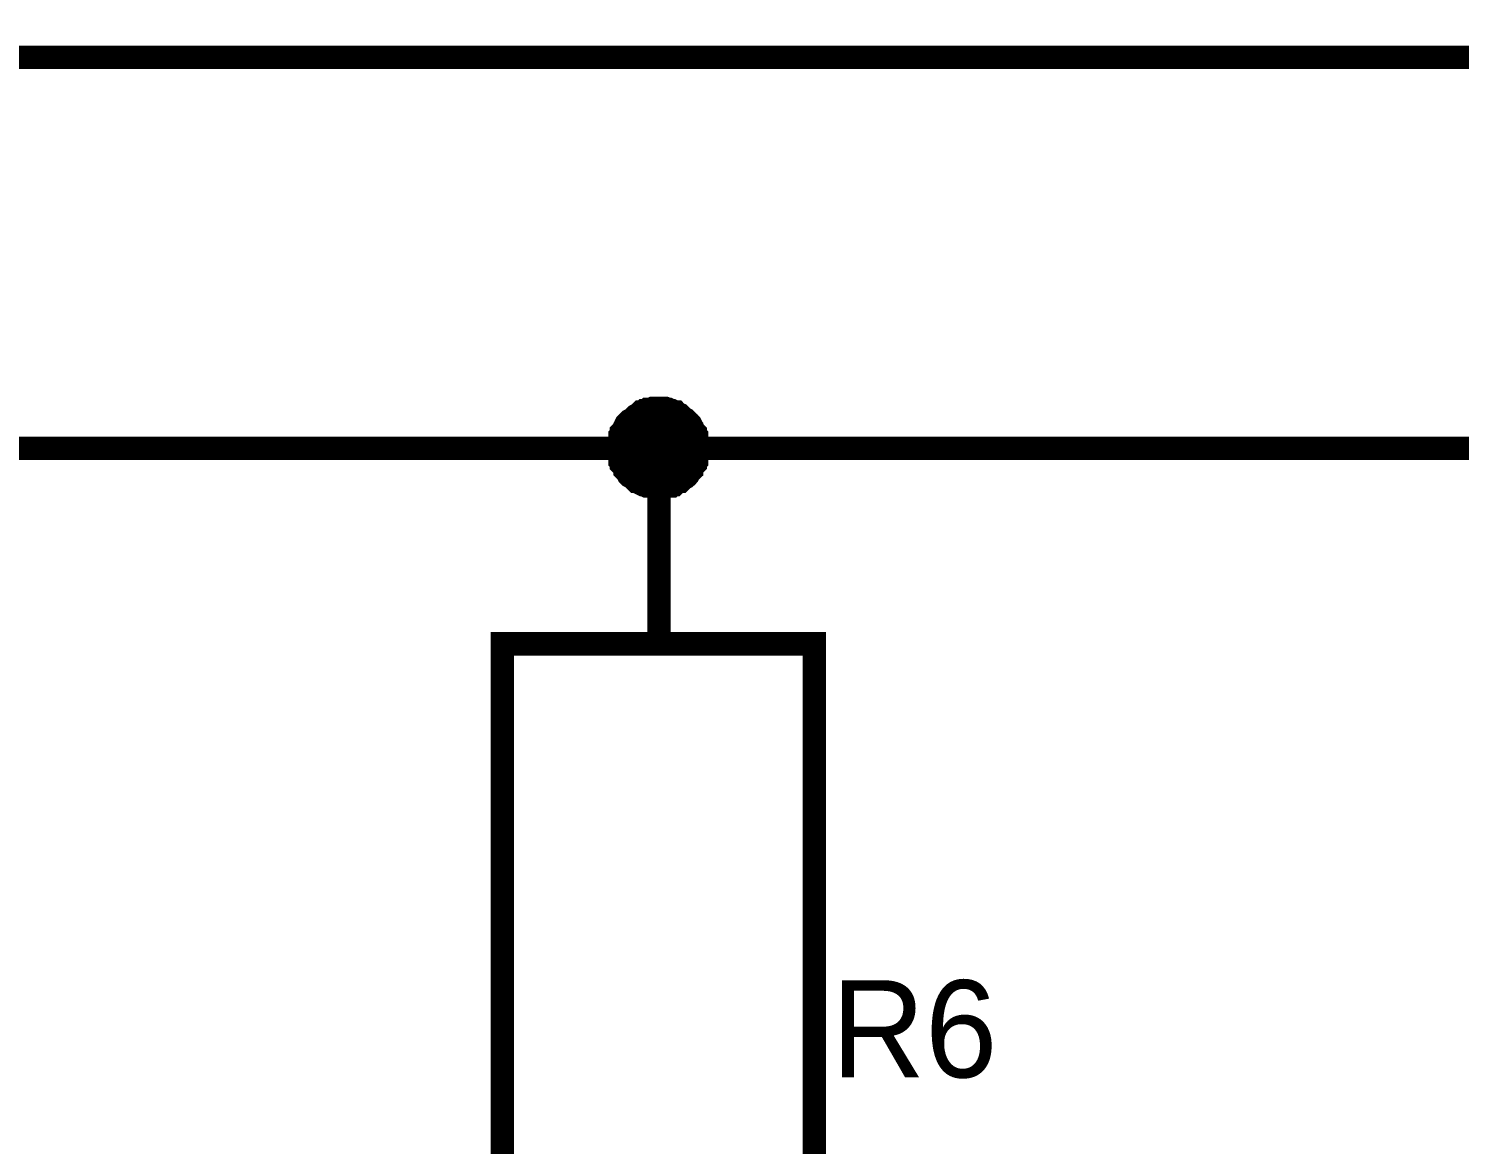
# Model space of a CAD drawing. Header units: millimetres. Extents: x 0 to 841, y 0 to 594.
# Drawn here: x 182.03 to 200.34, y 306.08 to 320.36 of the extents above; entities that cross this region are included whole.
import ezdxf

# ---------------------------------------------------------------- set-up
doc = ezdxf.new("R2010")
doc.units = ezdxf.units.MM
doc.layers.add('Sheet', color=255, linetype='Continuous')

msp = doc.modelspace()

# ---------------------------------------------------------------- linework, layer by layer
at = {"layer": 'Sheet', "const_width": 0.3}
for points in [[(215.079, 379.995), (215.079, 372.493), (215.079, 359.988), (215.079, 350), (215.079, 339.997), (215.079, 329.993), (215.079, 314.988), (202.579, 314.988), (190.095, 314.988), (177.594, 314.988)], [(137.61, 309.986), (170.094, 309.986), (170.094, 319.99), (247.564, 319.99), (247.564, 314.988), (242.564, 314.988)], [(189.582, 314.988), (189.582, 315.019), (189.582, 315.034), (189.582, 315.065), (189.598, 315.096), (189.598, 315.112), (189.598, 315.143), (189.613, 315.159), (189.613, 315.19), (189.629, 315.205), (189.644, 315.236), (189.66, 315.252), (189.66, 315.267), (189.675, 315.298), (189.691, 315.314), (189.706, 315.329), (189.722, 315.345), (189.753, 315.361), (189.768, 315.376), (189.784, 315.392), (189.8, 315.407), (189.831, 315.423), (189.846, 315.438), (189.862, 315.454), (189.893, 315.454), (189.908, 315.469), (189.939, 315.469), (189.955, 315.485), (189.986, 315.485), (190.017, 315.5), (190.032, 315.5), (190.064, 315.5), (190.095, 315.5)], [(189.582, 314.988), (189.582, 315.019), (189.582, 315.034), (189.582, 315.065), (189.598, 315.096), (189.598, 315.112), (189.598, 315.143), (189.613, 315.159), (189.613, 315.19), (189.629, 315.205), (189.644, 315.236), (189.66, 315.252), (189.66, 315.267), (189.675, 315.298), (189.691, 315.314), (189.706, 315.329), (189.722, 315.345), (189.753, 315.361), (189.768, 315.376), (189.784, 315.392), (189.8, 315.407), (189.831, 315.423), (189.846, 315.438), (189.862, 315.454), (189.893, 315.454), (189.908, 315.469), (189.939, 315.469), (189.955, 315.485), (189.986, 315.485), (190.017, 315.5), (190.032, 315.5), (190.064, 315.5), (190.095, 315.5)], [(189.582, 314.988), (189.582, 315.019), (189.582, 315.034), (189.582, 315.065), (189.598, 315.096), (189.598, 315.112), (189.598, 315.143), (189.613, 315.159), (189.613, 315.19), (189.629, 315.205), (189.644, 315.236), (189.66, 315.252), (189.66, 315.267), (189.675, 315.298), (189.691, 315.314), (189.706, 315.329), (189.722, 315.345), (189.753, 315.361), (189.768, 315.376), (189.784, 315.392), (189.8, 315.407), (189.831, 315.423), (189.846, 315.438), (189.862, 315.454), (189.893, 315.454), (189.908, 315.469), (189.939, 315.469), (189.955, 315.485), (189.986, 315.485), (190.017, 315.5), (190.032, 315.5), (190.064, 315.5), (190.095, 315.5)], [(189.582, 314.988), (189.582, 315.019), (189.582, 315.034), (189.582, 315.065), (189.598, 315.096), (189.598, 315.112), (189.598, 315.143), (189.613, 315.159), (189.613, 315.19), (189.629, 315.205), (189.644, 315.236), (189.66, 315.252), (189.66, 315.267), (189.675, 315.298), (189.691, 315.314), (189.706, 315.329), (189.722, 315.345), (189.753, 315.361), (189.768, 315.376), (189.784, 315.392), (189.8, 315.407), (189.831, 315.423), (189.846, 315.438), (189.862, 315.454), (189.893, 315.454), (189.908, 315.469), (189.939, 315.469), (189.955, 315.485), (189.986, 315.485), (190.017, 315.5), (190.032, 315.5), (190.064, 315.5), (190.095, 315.5)], [(189.582, 314.988), (189.582, 315.019), (189.582, 315.034), (189.582, 315.065), (189.598, 315.096), (189.598, 315.112), (189.598, 315.143), (189.613, 315.159), (189.613, 315.19), (189.629, 315.205), (189.644, 315.236), (189.66, 315.252), (189.66, 315.267), (189.675, 315.298), (189.691, 315.314), (189.706, 315.329), (189.722, 315.345), (189.753, 315.361), (189.768, 315.376), (189.784, 315.392), (189.8, 315.407), (189.831, 315.423), (189.846, 315.438), (189.862, 315.454), (189.893, 315.454), (189.908, 315.469), (189.939, 315.469), (189.955, 315.485), (189.986, 315.485), (190.017, 315.5), (190.032, 315.5), (190.064, 315.5), (190.095, 315.5)], [(189.582, 314.988), (189.582, 315.019), (189.582, 315.034), (189.582, 315.065), (189.598, 315.096), (189.598, 315.112), (189.598, 315.143), (189.613, 315.159), (189.613, 315.19), (189.629, 315.205), (189.644, 315.236), (189.66, 315.252), (189.66, 315.267), (189.675, 315.298), (189.691, 315.314), (189.706, 315.329), (189.722, 315.345), (189.753, 315.361), (189.768, 315.376), (189.784, 315.392), (189.8, 315.407), (189.831, 315.423), (189.846, 315.438), (189.862, 315.454), (189.893, 315.454), (189.908, 315.469), (189.939, 315.469), (189.955, 315.485), (189.986, 315.485), (190.017, 315.5), (190.032, 315.5), (190.064, 315.5), (190.095, 315.5)], [(189.582, 314.988), (189.582, 315.019), (189.582, 315.034), (189.582, 315.065), (189.598, 315.096), (189.598, 315.112), (189.598, 315.143), (189.613, 315.159), (189.613, 315.19), (189.629, 315.205), (189.644, 315.236), (189.66, 315.252), (189.66, 315.267), (189.675, 315.298), (189.691, 315.314), (189.706, 315.329), (189.722, 315.345), (189.753, 315.361), (189.768, 315.376), (189.784, 315.392), (189.8, 315.407), (189.831, 315.423), (189.846, 315.438), (189.862, 315.454), (189.893, 315.454), (189.908, 315.469), (189.939, 315.469), (189.955, 315.485), (189.986, 315.485), (190.017, 315.5), (190.032, 315.5), (190.064, 315.5), (190.095, 315.5)], [(189.582, 314.988), (189.582, 315.019), (189.582, 315.034), (189.582, 315.065), (189.598, 315.096), (189.598, 315.112), (189.598, 315.143), (189.613, 315.159), (189.613, 315.19), (189.629, 315.205), (189.644, 315.236), (189.66, 315.252), (189.66, 315.267), (189.675, 315.298), (189.691, 315.314), (189.706, 315.329), (189.722, 315.345), (189.753, 315.361), (189.768, 315.376), (189.784, 315.392), (189.8, 315.407), (189.831, 315.423), (189.846, 315.438), (189.862, 315.454), (189.893, 315.454), (189.908, 315.469), (189.939, 315.469), (189.955, 315.485), (189.986, 315.485), (190.017, 315.5), (190.032, 315.5), (190.064, 315.5), (190.095, 315.5)], [(189.582, 314.988), (189.582, 315.019), (189.582, 315.034), (189.582, 315.065), (189.598, 315.096), (189.598, 315.112), (189.598, 315.143), (189.613, 315.159), (189.613, 315.19), (189.629, 315.205), (189.644, 315.236), (189.66, 315.252), (189.66, 315.267), (189.675, 315.298), (189.691, 315.314), (189.706, 315.329), (189.722, 315.345), (189.753, 315.361), (189.768, 315.376), (189.784, 315.392), (189.8, 315.407), (189.831, 315.423), (189.846, 315.438), (189.862, 315.454), (189.893, 315.454), (189.908, 315.469), (189.939, 315.469), (189.955, 315.485), (189.986, 315.485), (190.017, 315.5), (190.032, 315.5), (190.064, 315.5), (190.095, 315.5)], [(189.582, 314.988), (189.582, 315.019), (189.582, 315.034), (189.582, 315.065), (189.598, 315.096), (189.598, 315.112), (189.598, 315.143), (189.613, 315.159), (189.613, 315.19), (189.629, 315.205), (189.644, 315.236), (189.66, 315.252), (189.66, 315.267), (189.675, 315.298), (189.691, 315.314), (189.706, 315.329), (189.722, 315.345), (189.753, 315.361), (189.768, 315.376), (189.784, 315.392), (189.8, 315.407), (189.831, 315.423), (189.846, 315.438), (189.862, 315.454), (189.893, 315.454), (189.908, 315.469), (189.939, 315.469), (189.955, 315.485), (189.986, 315.485), (190.017, 315.5), (190.032, 315.5), (190.064, 315.5), (190.095, 315.5)], [(190.095, 315.5), (190.095, 315.5)], [(190.095, 315.5), (190.126, 315.5), (190.141, 315.5), (190.172, 315.5), (190.203, 315.485), (190.219, 315.485), (190.25, 315.469), (190.265, 315.469), (190.296, 315.454), (190.312, 315.454), (190.327, 315.438), (190.359, 315.423), (190.374, 315.407), (190.39, 315.392), (190.405, 315.376), (190.436, 315.361), (190.452, 315.345), (190.467, 315.329), (190.483, 315.314), (190.498, 315.298), (190.514, 315.267), (190.514, 315.252), (190.529, 315.236), (190.545, 315.205), (190.56, 315.19), (190.56, 315.159), (190.576, 315.143), (190.576, 315.112), (190.576, 315.096), (190.591, 315.065), (190.591, 315.034), (190.591, 315.019), (190.591, 314.988)], [(190.095, 315.5), (190.095, 315.5)], [(190.095, 315.5), (190.126, 315.5), (190.141, 315.5), (190.172, 315.5), (190.203, 315.485), (190.219, 315.485), (190.25, 315.469), (190.265, 315.469), (190.296, 315.454), (190.312, 315.454), (190.327, 315.438), (190.359, 315.423), (190.374, 315.407), (190.39, 315.392), (190.405, 315.376), (190.436, 315.361), (190.452, 315.345), (190.467, 315.329), (190.483, 315.314), (190.498, 315.298), (190.514, 315.267), (190.514, 315.252), (190.529, 315.236), (190.545, 315.205), (190.56, 315.19), (190.56, 315.159), (190.576, 315.143), (190.576, 315.112), (190.576, 315.096), (190.591, 315.065), (190.591, 315.034), (190.591, 315.019), (190.591, 314.988)], [(190.095, 315.5), (190.095, 315.5)], [(190.095, 315.5), (190.126, 315.5), (190.141, 315.5), (190.172, 315.5), (190.203, 315.485), (190.219, 315.485), (190.25, 315.469), (190.265, 315.469), (190.296, 315.454), (190.312, 315.454), (190.327, 315.438), (190.359, 315.423), (190.374, 315.407), (190.39, 315.392), (190.405, 315.376), (190.436, 315.361), (190.452, 315.345), (190.467, 315.329), (190.483, 315.314), (190.498, 315.298), (190.514, 315.267), (190.514, 315.252), (190.529, 315.236), (190.545, 315.205), (190.56, 315.19), (190.56, 315.159), (190.576, 315.143), (190.576, 315.112), (190.576, 315.096), (190.591, 315.065), (190.591, 315.034), (190.591, 315.019), (190.591, 314.988)], [(190.095, 315.5), (190.095, 315.5)], [(190.095, 315.5), (190.126, 315.5), (190.141, 315.5), (190.172, 315.5), (190.203, 315.485), (190.219, 315.485), (190.25, 315.469), (190.265, 315.469), (190.296, 315.454), (190.312, 315.454), (190.327, 315.438), (190.359, 315.423), (190.374, 315.407), (190.39, 315.392), (190.405, 315.376), (190.436, 315.361), (190.452, 315.345), (190.467, 315.329), (190.483, 315.314), (190.498, 315.298), (190.514, 315.267), (190.514, 315.252), (190.529, 315.236), (190.545, 315.205), (190.56, 315.19), (190.56, 315.159), (190.576, 315.143), (190.576, 315.112), (190.576, 315.096), (190.591, 315.065), (190.591, 315.034), (190.591, 315.019), (190.591, 314.988)], [(190.095, 315.5), (190.095, 315.5)], [(190.095, 315.5), (190.126, 315.5), (190.141, 315.5), (190.172, 315.5), (190.203, 315.485), (190.219, 315.485), (190.25, 315.469), (190.265, 315.469), (190.296, 315.454), (190.312, 315.454), (190.327, 315.438), (190.359, 315.423), (190.374, 315.407), (190.39, 315.392), (190.405, 315.376), (190.436, 315.361), (190.452, 315.345), (190.467, 315.329), (190.483, 315.314), (190.498, 315.298), (190.514, 315.267), (190.514, 315.252), (190.529, 315.236), (190.545, 315.205), (190.56, 315.19), (190.56, 315.159), (190.576, 315.143), (190.576, 315.112), (190.576, 315.096), (190.591, 315.065), (190.591, 315.034), (190.591, 315.019), (190.591, 314.988)], [(190.095, 315.5), (190.095, 315.5)], [(190.095, 315.5), (190.126, 315.5), (190.141, 315.5), (190.172, 315.5), (190.203, 315.485), (190.219, 315.485), (190.25, 315.469), (190.265, 315.469), (190.296, 315.454), (190.312, 315.454), (190.327, 315.438), (190.359, 315.423), (190.374, 315.407), (190.39, 315.392), (190.405, 315.376), (190.436, 315.361), (190.452, 315.345), (190.467, 315.329), (190.483, 315.314), (190.498, 315.298), (190.514, 315.267), (190.514, 315.252), (190.529, 315.236), (190.545, 315.205), (190.56, 315.19), (190.56, 315.159), (190.576, 315.143), (190.576, 315.112), (190.576, 315.096), (190.591, 315.065), (190.591, 315.034), (190.591, 315.019), (190.591, 314.988)], [(190.095, 315.5), (190.095, 315.5)], [(190.095, 315.5), (190.126, 315.5), (190.141, 315.5), (190.172, 315.5), (190.203, 315.485), (190.219, 315.485), (190.25, 315.469), (190.265, 315.469), (190.296, 315.454), (190.312, 315.454), (190.327, 315.438), (190.359, 315.423), (190.374, 315.407), (190.39, 315.392), (190.405, 315.376), (190.436, 315.361), (190.452, 315.345), (190.467, 315.329), (190.483, 315.314), (190.498, 315.298), (190.514, 315.267), (190.514, 315.252), (190.529, 315.236), (190.545, 315.205), (190.56, 315.19), (190.56, 315.159), (190.576, 315.143), (190.576, 315.112), (190.576, 315.096), (190.591, 315.065), (190.591, 315.034), (190.591, 315.019), (190.591, 314.988)], [(190.095, 315.5), (190.095, 315.5)], [(190.095, 315.5), (190.126, 315.5), (190.141, 315.5), (190.172, 315.5), (190.203, 315.485), (190.219, 315.485), (190.25, 315.469), (190.265, 315.469), (190.296, 315.454), (190.312, 315.454), (190.327, 315.438), (190.359, 315.423), (190.374, 315.407), (190.39, 315.392), (190.405, 315.376), (190.436, 315.361), (190.452, 315.345), (190.467, 315.329), (190.483, 315.314), (190.498, 315.298), (190.514, 315.267), (190.514, 315.252), (190.529, 315.236), (190.545, 315.205), (190.56, 315.19), (190.56, 315.159), (190.576, 315.143), (190.576, 315.112), (190.576, 315.096), (190.591, 315.065), (190.591, 315.034), (190.591, 315.019), (190.591, 314.988)], [(190.095, 315.5), (190.095, 315.5)], [(190.095, 315.5), (190.126, 315.5), (190.141, 315.5), (190.172, 315.5), (190.203, 315.485), (190.219, 315.485), (190.25, 315.469), (190.265, 315.469), (190.296, 315.454), (190.312, 315.454), (190.327, 315.438), (190.359, 315.423), (190.374, 315.407), (190.39, 315.392), (190.405, 315.376), (190.436, 315.361), (190.452, 315.345), (190.467, 315.329), (190.483, 315.314), (190.498, 315.298), (190.514, 315.267), (190.514, 315.252), (190.529, 315.236), (190.545, 315.205), (190.56, 315.19), (190.56, 315.159), (190.576, 315.143), (190.576, 315.112), (190.576, 315.096), (190.591, 315.065), (190.591, 315.034), (190.591, 315.019), (190.591, 314.988)], [(190.095, 315.5), (190.095, 315.5)], [(190.095, 315.5), (190.126, 315.5), (190.141, 315.5), (190.172, 315.5), (190.203, 315.485), (190.219, 315.485), (190.25, 315.469), (190.265, 315.469), (190.296, 315.454), (190.312, 315.454), (190.327, 315.438), (190.359, 315.423), (190.374, 315.407), (190.39, 315.392), (190.405, 315.376), (190.436, 315.361), (190.452, 315.345), (190.467, 315.329), (190.483, 315.314), (190.498, 315.298), (190.514, 315.267), (190.514, 315.252), (190.529, 315.236), (190.545, 315.205), (190.56, 315.19), (190.56, 315.159), (190.576, 315.143), (190.576, 315.112), (190.576, 315.096), (190.591, 315.065), (190.591, 315.034), (190.591, 315.019), (190.591, 314.988)], [(190.095, 314.491), (190.064, 314.491), (190.032, 314.491), (190.017, 314.491), (189.986, 314.506), (189.955, 314.506), (189.939, 314.506), (189.908, 314.522), (189.893, 314.522), (189.862, 314.537), (189.846, 314.553), (189.831, 314.568), (189.8, 314.568), (189.784, 314.584), (189.768, 314.599), (189.753, 314.615), (189.722, 314.63), (189.706, 314.646), (189.691, 314.677), (189.675, 314.693), (189.66, 314.708), (189.66, 314.724), (189.644, 314.755), (189.629, 314.77), (189.613, 314.786), (189.613, 314.817), (189.598, 314.832), (189.598, 314.863), (189.598, 314.879), (189.582, 314.91), (189.582, 314.941), (189.582, 314.957), (189.582, 314.988)], [(189.582, 314.988), (189.582, 314.988)], [(190.095, 314.491), (190.064, 314.491), (190.032, 314.491), (190.017, 314.491), (189.986, 314.506), (189.955, 314.506), (189.939, 314.506), (189.908, 314.522), (189.893, 314.522), (189.862, 314.537), (189.846, 314.553), (189.831, 314.568), (189.8, 314.568), (189.784, 314.584), (189.768, 314.599), (189.753, 314.615), (189.722, 314.63), (189.706, 314.646), (189.691, 314.677), (189.675, 314.693), (189.66, 314.708), (189.66, 314.724), (189.644, 314.755), (189.629, 314.77), (189.613, 314.786), (189.613, 314.817), (189.598, 314.832), (189.598, 314.863), (189.598, 314.879), (189.582, 314.91), (189.582, 314.941), (189.582, 314.957), (189.582, 314.988)], [(189.582, 314.988), (189.582, 314.988)], [(190.095, 314.491), (190.064, 314.491), (190.032, 314.491), (190.017, 314.491), (189.986, 314.506), (189.955, 314.506), (189.939, 314.506), (189.908, 314.522), (189.893, 314.522), (189.862, 314.537), (189.846, 314.553), (189.831, 314.568), (189.8, 314.568), (189.784, 314.584), (189.768, 314.599), (189.753, 314.615), (189.722, 314.63), (189.706, 314.646), (189.691, 314.677), (189.675, 314.693), (189.66, 314.708), (189.66, 314.724), (189.644, 314.755), (189.629, 314.77), (189.613, 314.786), (189.613, 314.817), (189.598, 314.832), (189.598, 314.863), (189.598, 314.879), (189.582, 314.91), (189.582, 314.941), (189.582, 314.957), (189.582, 314.988)], [(189.582, 314.988), (189.582, 314.988)], [(190.095, 314.491), (190.064, 314.491), (190.032, 314.491), (190.017, 314.491), (189.986, 314.506), (189.955, 314.506), (189.939, 314.506), (189.908, 314.522), (189.893, 314.522), (189.862, 314.537), (189.846, 314.553), (189.831, 314.568), (189.8, 314.568), (189.784, 314.584), (189.768, 314.599), (189.753, 314.615), (189.722, 314.63), (189.706, 314.646), (189.691, 314.677), (189.675, 314.693), (189.66, 314.708), (189.66, 314.724), (189.644, 314.755), (189.629, 314.77), (189.613, 314.786), (189.613, 314.817), (189.598, 314.832), (189.598, 314.863), (189.598, 314.879), (189.582, 314.91), (189.582, 314.941), (189.582, 314.957), (189.582, 314.988)], [(189.582, 314.988), (189.582, 314.988)], [(190.095, 314.491), (190.064, 314.491), (190.032, 314.491), (190.017, 314.491), (189.986, 314.506), (189.955, 314.506), (189.939, 314.506), (189.908, 314.522), (189.893, 314.522), (189.862, 314.537), (189.846, 314.553), (189.831, 314.568), (189.8, 314.568), (189.784, 314.584), (189.768, 314.599), (189.753, 314.615), (189.722, 314.63), (189.706, 314.646), (189.691, 314.677), (189.675, 314.693), (189.66, 314.708), (189.66, 314.724), (189.644, 314.755), (189.629, 314.77), (189.613, 314.786), (189.613, 314.817), (189.598, 314.832), (189.598, 314.863), (189.598, 314.879), (189.582, 314.91), (189.582, 314.941), (189.582, 314.957), (189.582, 314.988)], [(189.582, 314.988), (189.582, 314.988)], [(190.095, 314.491), (190.064, 314.491), (190.032, 314.491), (190.017, 314.491), (189.986, 314.506), (189.955, 314.506), (189.939, 314.506), (189.908, 314.522), (189.893, 314.522), (189.862, 314.537), (189.846, 314.553), (189.831, 314.568), (189.8, 314.568), (189.784, 314.584), (189.768, 314.599), (189.753, 314.615), (189.722, 314.63), (189.706, 314.646), (189.691, 314.677), (189.675, 314.693), (189.66, 314.708), (189.66, 314.724), (189.644, 314.755), (189.629, 314.77), (189.613, 314.786), (189.613, 314.817), (189.598, 314.832), (189.598, 314.863), (189.598, 314.879), (189.582, 314.91), (189.582, 314.941), (189.582, 314.957), (189.582, 314.988)], [(189.582, 314.988), (189.582, 314.988)], [(190.095, 314.491), (190.064, 314.491), (190.032, 314.491), (190.017, 314.491), (189.986, 314.506), (189.955, 314.506), (189.939, 314.506), (189.908, 314.522), (189.893, 314.522), (189.862, 314.537), (189.846, 314.553), (189.831, 314.568), (189.8, 314.568), (189.784, 314.584), (189.768, 314.599), (189.753, 314.615), (189.722, 314.63), (189.706, 314.646), (189.691, 314.677), (189.675, 314.693), (189.66, 314.708), (189.66, 314.724), (189.644, 314.755), (189.629, 314.77), (189.613, 314.786), (189.613, 314.817), (189.598, 314.832), (189.598, 314.863), (189.598, 314.879), (189.582, 314.91), (189.582, 314.941), (189.582, 314.957), (189.582, 314.988)], [(189.582, 314.988), (189.582, 314.988)], [(190.095, 314.491), (190.064, 314.491), (190.032, 314.491), (190.017, 314.491), (189.986, 314.506), (189.955, 314.506), (189.939, 314.506), (189.908, 314.522), (189.893, 314.522), (189.862, 314.537), (189.846, 314.553), (189.831, 314.568), (189.8, 314.568), (189.784, 314.584), (189.768, 314.599), (189.753, 314.615), (189.722, 314.63), (189.706, 314.646), (189.691, 314.677), (189.675, 314.693), (189.66, 314.708), (189.66, 314.724), (189.644, 314.755), (189.629, 314.77), (189.613, 314.786), (189.613, 314.817), (189.598, 314.832), (189.598, 314.863), (189.598, 314.879), (189.582, 314.91), (189.582, 314.941), (189.582, 314.957), (189.582, 314.988)], [(189.582, 314.988), (189.582, 314.988)], [(190.095, 314.491), (190.064, 314.491), (190.032, 314.491), (190.017, 314.491), (189.986, 314.506), (189.955, 314.506), (189.939, 314.506), (189.908, 314.522), (189.893, 314.522), (189.862, 314.537), (189.846, 314.553), (189.831, 314.568), (189.8, 314.568), (189.784, 314.584), (189.768, 314.599), (189.753, 314.615), (189.722, 314.63), (189.706, 314.646), (189.691, 314.677), (189.675, 314.693), (189.66, 314.708), (189.66, 314.724), (189.644, 314.755), (189.629, 314.77), (189.613, 314.786), (189.613, 314.817), (189.598, 314.832), (189.598, 314.863), (189.598, 314.879), (189.582, 314.91), (189.582, 314.941), (189.582, 314.957), (189.582, 314.988)], [(189.582, 314.988), (189.582, 314.988)], [(190.095, 314.491), (190.064, 314.491), (190.032, 314.491), (190.017, 314.491), (189.986, 314.506), (189.955, 314.506), (189.939, 314.506), (189.908, 314.522), (189.893, 314.522), (189.862, 314.537), (189.846, 314.553), (189.831, 314.568), (189.8, 314.568), (189.784, 314.584), (189.768, 314.599), (189.753, 314.615), (189.722, 314.63), (189.706, 314.646), (189.691, 314.677), (189.675, 314.693), (189.66, 314.708), (189.66, 314.724), (189.644, 314.755), (189.629, 314.77), (189.613, 314.786), (189.613, 314.817), (189.598, 314.832), (189.598, 314.863), (189.598, 314.879), (189.582, 314.91), (189.582, 314.941), (189.582, 314.957), (189.582, 314.988)], [(189.582, 314.988), (189.582, 314.988)], [(190.591, 314.988), (190.591, 314.957), (190.591, 314.941), (190.591, 314.91), (190.576, 314.879), (190.576, 314.863), (190.576, 314.832), (190.56, 314.817), (190.56, 314.786), (190.545, 314.77), (190.529, 314.755), (190.514, 314.724), (190.514, 314.708), (190.498, 314.693), (190.483, 314.677), (190.467, 314.646), (190.452, 314.63), (190.436, 314.615), (190.405, 314.599), (190.39, 314.584), (190.374, 314.568), (190.359, 314.568), (190.327, 314.553), (190.312, 314.537), (190.296, 314.522), (190.265, 314.522), (190.25, 314.506), (190.219, 314.506), (190.203, 314.506), (190.172, 314.491), (190.141, 314.491), (190.126, 314.491), (190.095, 314.491)], [(190.591, 314.988), (190.591, 314.957), (190.591, 314.941), (190.591, 314.91), (190.576, 314.879), (190.576, 314.863), (190.576, 314.832), (190.56, 314.817), (190.56, 314.786), (190.545, 314.77), (190.529, 314.755), (190.514, 314.724), (190.514, 314.708), (190.498, 314.693), (190.483, 314.677), (190.467, 314.646), (190.452, 314.63), (190.436, 314.615), (190.405, 314.599), (190.39, 314.584), (190.374, 314.568), (190.359, 314.568), (190.327, 314.553), (190.312, 314.537), (190.296, 314.522), (190.265, 314.522), (190.25, 314.506), (190.219, 314.506), (190.203, 314.506), (190.172, 314.491), (190.141, 314.491), (190.126, 314.491), (190.095, 314.491)], [(190.095, 312.487), (190.095, 314.988)], [(190.591, 314.988), (190.591, 314.957), (190.591, 314.941), (190.591, 314.91), (190.576, 314.879), (190.576, 314.863), (190.576, 314.832), (190.56, 314.817), (190.56, 314.786), (190.545, 314.77), (190.529, 314.755), (190.514, 314.724), (190.514, 314.708), (190.498, 314.693), (190.483, 314.677), (190.467, 314.646), (190.452, 314.63), (190.436, 314.615), (190.405, 314.599), (190.39, 314.584), (190.374, 314.568), (190.359, 314.568), (190.327, 314.553), (190.312, 314.537), (190.296, 314.522), (190.265, 314.522), (190.25, 314.506), (190.219, 314.506), (190.203, 314.506), (190.172, 314.491), (190.141, 314.491), (190.126, 314.491), (190.095, 314.491)], [(190.591, 314.988), (190.591, 314.957), (190.591, 314.941), (190.591, 314.91), (190.576, 314.879), (190.576, 314.863), (190.576, 314.832), (190.56, 314.817), (190.56, 314.786), (190.545, 314.77), (190.529, 314.755), (190.514, 314.724), (190.514, 314.708), (190.498, 314.693), (190.483, 314.677), (190.467, 314.646), (190.452, 314.63), (190.436, 314.615), (190.405, 314.599), (190.39, 314.584), (190.374, 314.568), (190.359, 314.568), (190.327, 314.553), (190.312, 314.537), (190.296, 314.522), (190.265, 314.522), (190.25, 314.506), (190.219, 314.506), (190.203, 314.506), (190.172, 314.491), (190.141, 314.491), (190.126, 314.491), (190.095, 314.491)], [(190.591, 314.988), (190.591, 314.957), (190.591, 314.941), (190.591, 314.91), (190.576, 314.879), (190.576, 314.863), (190.576, 314.832), (190.56, 314.817), (190.56, 314.786), (190.545, 314.77), (190.529, 314.755), (190.514, 314.724), (190.514, 314.708), (190.498, 314.693), (190.483, 314.677), (190.467, 314.646), (190.452, 314.63), (190.436, 314.615), (190.405, 314.599), (190.39, 314.584), (190.374, 314.568), (190.359, 314.568), (190.327, 314.553), (190.312, 314.537), (190.296, 314.522), (190.265, 314.522), (190.25, 314.506), (190.219, 314.506), (190.203, 314.506), (190.172, 314.491), (190.141, 314.491), (190.126, 314.491), (190.095, 314.491)], [(190.591, 314.988), (190.591, 314.957), (190.591, 314.941), (190.591, 314.91), (190.576, 314.879), (190.576, 314.863), (190.576, 314.832), (190.56, 314.817), (190.56, 314.786), (190.545, 314.77), (190.529, 314.755), (190.514, 314.724), (190.514, 314.708), (190.498, 314.693), (190.483, 314.677), (190.467, 314.646), (190.452, 314.63), (190.436, 314.615), (190.405, 314.599), (190.39, 314.584), (190.374, 314.568), (190.359, 314.568), (190.327, 314.553), (190.312, 314.537), (190.296, 314.522), (190.265, 314.522), (190.25, 314.506), (190.219, 314.506), (190.203, 314.506), (190.172, 314.491), (190.141, 314.491), (190.126, 314.491), (190.095, 314.491)], [(190.591, 314.988), (190.591, 314.957), (190.591, 314.941), (190.591, 314.91), (190.576, 314.879), (190.576, 314.863), (190.576, 314.832), (190.56, 314.817), (190.56, 314.786), (190.545, 314.77), (190.529, 314.755), (190.514, 314.724), (190.514, 314.708), (190.498, 314.693), (190.483, 314.677), (190.467, 314.646), (190.452, 314.63), (190.436, 314.615), (190.405, 314.599), (190.39, 314.584), (190.374, 314.568), (190.359, 314.568), (190.327, 314.553), (190.312, 314.537), (190.296, 314.522), (190.265, 314.522), (190.25, 314.506), (190.219, 314.506), (190.203, 314.506), (190.172, 314.491), (190.141, 314.491), (190.126, 314.491), (190.095, 314.491)], [(190.591, 314.988), (190.591, 314.957), (190.591, 314.941), (190.591, 314.91), (190.576, 314.879), (190.576, 314.863), (190.576, 314.832), (190.56, 314.817), (190.56, 314.786), (190.545, 314.77), (190.529, 314.755), (190.514, 314.724), (190.514, 314.708), (190.498, 314.693), (190.483, 314.677), (190.467, 314.646), (190.452, 314.63), (190.436, 314.615), (190.405, 314.599), (190.39, 314.584), (190.374, 314.568), (190.359, 314.568), (190.327, 314.553), (190.312, 314.537), (190.296, 314.522), (190.265, 314.522), (190.25, 314.506), (190.219, 314.506), (190.203, 314.506), (190.172, 314.491), (190.141, 314.491), (190.126, 314.491), (190.095, 314.491)], [(190.591, 314.988), (190.591, 314.957), (190.591, 314.941), (190.591, 314.91), (190.576, 314.879), (190.576, 314.863), (190.576, 314.832), (190.56, 314.817), (190.56, 314.786), (190.545, 314.77), (190.529, 314.755), (190.514, 314.724), (190.514, 314.708), (190.498, 314.693), (190.483, 314.677), (190.467, 314.646), (190.452, 314.63), (190.436, 314.615), (190.405, 314.599), (190.39, 314.584), (190.374, 314.568), (190.359, 314.568), (190.327, 314.553), (190.312, 314.537), (190.296, 314.522), (190.265, 314.522), (190.25, 314.506), (190.219, 314.506), (190.203, 314.506), (190.172, 314.491), (190.141, 314.491), (190.126, 314.491), (190.095, 314.491)], [(190.591, 314.988), (190.591, 314.957), (190.591, 314.941), (190.591, 314.91), (190.576, 314.879), (190.576, 314.863), (190.576, 314.832), (190.56, 314.817), (190.56, 314.786), (190.545, 314.77), (190.529, 314.755), (190.514, 314.724), (190.514, 314.708), (190.498, 314.693), (190.483, 314.677), (190.467, 314.646), (190.452, 314.63), (190.436, 314.615), (190.405, 314.599), (190.39, 314.584), (190.374, 314.568), (190.359, 314.568), (190.327, 314.553), (190.312, 314.537), (190.296, 314.522), (190.265, 314.522), (190.25, 314.506), (190.219, 314.506), (190.203, 314.506), (190.172, 314.491), (190.141, 314.491), (190.126, 314.491), (190.095, 314.491)], [(190.591, 314.988), (190.591, 314.988), (190.591, 314.988), (190.591, 314.988), (190.591, 314.988), (190.591, 314.988), (190.591, 314.988), (190.591, 314.988), (190.591, 314.988), (190.591, 314.988), (190.591, 314.988), (190.591, 314.988), (190.591, 314.988), (190.591, 314.988), (190.591, 314.988), (190.591, 314.988), (190.591, 314.988), (190.591, 314.988), (190.591, 314.988), (190.591, 314.988), (190.591, 314.988), (190.591, 314.988), (190.591, 314.988), (190.591, 314.988), (190.591, 314.988), (190.591, 314.988), (190.591, 314.988), (190.591, 314.988), (190.591, 314.988), (190.591, 314.988), (190.591, 314.988), (190.591, 314.988), (190.591, 314.988)], [(190.591, 314.988), (190.591, 314.988)], [(190.591, 314.988), (190.591, 314.988), (190.591, 314.988), (190.591, 314.988), (190.591, 314.988), (190.591, 314.988), (190.591, 314.988), (190.591, 314.988), (190.591, 314.988), (190.591, 314.988), (190.591, 314.988), (190.591, 314.988), (190.591, 314.988), (190.591, 314.988), (190.591, 314.988), (190.591, 314.988), (190.591, 314.988), (190.591, 314.988), (190.591, 314.988), (190.591, 314.988), (190.591, 314.988), (190.591, 314.988), (190.591, 314.988), (190.591, 314.988), (190.591, 314.988), (190.591, 314.988), (190.591, 314.988), (190.591, 314.988), (190.591, 314.988), (190.591, 314.988), (190.591, 314.988), (190.591, 314.988), (190.591, 314.988)], [(190.591, 314.988), (190.591, 314.988)], [(190.591, 314.988), (190.591, 314.988), (190.591, 314.988), (190.591, 314.988), (190.591, 314.988), (190.591, 314.988), (190.591, 314.988), (190.591, 314.988), (190.591, 314.988), (190.591, 314.988), (190.591, 314.988), (190.591, 314.988), (190.591, 314.988), (190.591, 314.988), (190.591, 314.988), (190.591, 314.988), (190.591, 314.988), (190.591, 314.988), (190.591, 314.988), (190.591, 314.988), (190.591, 314.988), (190.591, 314.988), (190.591, 314.988), (190.591, 314.988), (190.591, 314.988), (190.591, 314.988), (190.591, 314.988), (190.591, 314.988), (190.591, 314.988), (190.591, 314.988), (190.591, 314.988), (190.591, 314.988), (190.591, 314.988)], [(190.591, 314.988), (190.591, 314.988)], [(190.591, 314.988), (190.591, 314.988), (190.591, 314.988), (190.591, 314.988), (190.591, 314.988), (190.591, 314.988), (190.591, 314.988), (190.591, 314.988), (190.591, 314.988), (190.591, 314.988), (190.591, 314.988), (190.591, 314.988), (190.591, 314.988), (190.591, 314.988), (190.591, 314.988), (190.591, 314.988), (190.591, 314.988), (190.591, 314.988), (190.591, 314.988), (190.591, 314.988), (190.591, 314.988), (190.591, 314.988), (190.591, 314.988), (190.591, 314.988), (190.591, 314.988), (190.591, 314.988), (190.591, 314.988), (190.591, 314.988), (190.591, 314.988), (190.591, 314.988), (190.591, 314.988), (190.591, 314.988), (190.591, 314.988)], [(190.591, 314.988), (190.591, 314.988)], [(190.591, 314.988), (190.591, 314.988), (190.591, 314.988), (190.591, 314.988), (190.591, 314.988), (190.591, 314.988), (190.591, 314.988), (190.591, 314.988), (190.591, 314.988), (190.591, 314.988), (190.591, 314.988), (190.591, 314.988), (190.591, 314.988), (190.591, 314.988), (190.591, 314.988), (190.591, 314.988), (190.591, 314.988), (190.591, 314.988), (190.591, 314.988), (190.591, 314.988), (190.591, 314.988), (190.591, 314.988), (190.591, 314.988), (190.591, 314.988), (190.591, 314.988), (190.591, 314.988), (190.591, 314.988), (190.591, 314.988), (190.591, 314.988), (190.591, 314.988), (190.591, 314.988), (190.591, 314.988), (190.591, 314.988)], [(190.591, 314.988), (190.591, 314.988)], [(190.591, 314.988), (190.591, 314.988), (190.591, 314.988), (190.591, 314.988), (190.591, 314.988), (190.591, 314.988), (190.591, 314.988), (190.591, 314.988), (190.591, 314.988), (190.591, 314.988), (190.591, 314.988), (190.591, 314.988), (190.591, 314.988), (190.591, 314.988), (190.591, 314.988), (190.591, 314.988), (190.591, 314.988), (190.591, 314.988), (190.591, 314.988), (190.591, 314.988), (190.591, 314.988), (190.591, 314.988), (190.591, 314.988), (190.591, 314.988), (190.591, 314.988), (190.591, 314.988), (190.591, 314.988), (190.591, 314.988), (190.591, 314.988), (190.591, 314.988), (190.591, 314.988), (190.591, 314.988), (190.591, 314.988)], [(190.591, 314.988), (190.591, 314.988)], [(190.591, 314.988), (190.591, 314.988), (190.591, 314.988), (190.591, 314.988), (190.591, 314.988), (190.591, 314.988), (190.591, 314.988), (190.591, 314.988), (190.591, 314.988), (190.591, 314.988), (190.591, 314.988), (190.591, 314.988), (190.591, 314.988), (190.591, 314.988), (190.591, 314.988), (190.591, 314.988), (190.591, 314.988), (190.591, 314.988), (190.591, 314.988), (190.591, 314.988), (190.591, 314.988), (190.591, 314.988), (190.591, 314.988), (190.591, 314.988), (190.591, 314.988), (190.591, 314.988), (190.591, 314.988), (190.591, 314.988), (190.591, 314.988), (190.591, 314.988), (190.591, 314.988), (190.591, 314.988), (190.591, 314.988)], [(190.591, 314.988), (190.591, 314.988)], [(190.591, 314.988), (190.591, 314.988), (190.591, 314.988), (190.591, 314.988), (190.591, 314.988), (190.591, 314.988), (190.591, 314.988), (190.591, 314.988), (190.591, 314.988), (190.591, 314.988), (190.591, 314.988), (190.591, 314.988), (190.591, 314.988), (190.591, 314.988), (190.591, 314.988), (190.591, 314.988), (190.591, 314.988), (190.591, 314.988), (190.591, 314.988), (190.591, 314.988), (190.591, 314.988), (190.591, 314.988), (190.591, 314.988), (190.591, 314.988), (190.591, 314.988), (190.591, 314.988), (190.591, 314.988), (190.591, 314.988), (190.591, 314.988), (190.591, 314.988), (190.591, 314.988), (190.591, 314.988), (190.591, 314.988)], [(190.591, 314.988), (190.591, 314.988)], [(190.591, 314.988), (190.591, 314.988), (190.591, 314.988), (190.591, 314.988), (190.591, 314.988), (190.591, 314.988), (190.591, 314.988), (190.591, 314.988), (190.591, 314.988), (190.591, 314.988), (190.591, 314.988), (190.591, 314.988), (190.591, 314.988), (190.591, 314.988), (190.591, 314.988), (190.591, 314.988), (190.591, 314.988), (190.591, 314.988), (190.591, 314.988), (190.591, 314.988), (190.591, 314.988), (190.591, 314.988), (190.591, 314.988), (190.591, 314.988), (190.591, 314.988), (190.591, 314.988), (190.591, 314.988), (190.591, 314.988), (190.591, 314.988), (190.591, 314.988), (190.591, 314.988), (190.591, 314.988), (190.591, 314.988)], [(190.591, 314.988), (190.591, 314.988)], [(190.591, 314.988), (190.591, 314.988), (190.591, 314.988), (190.591, 314.988), (190.591, 314.988), (190.591, 314.988), (190.591, 314.988), (190.591, 314.988), (190.591, 314.988), (190.591, 314.988), (190.591, 314.988), (190.591, 314.988), (190.591, 314.988), (190.591, 314.988), (190.591, 314.988), (190.591, 314.988), (190.591, 314.988), (190.591, 314.988), (190.591, 314.988), (190.591, 314.988), (190.591, 314.988), (190.591, 314.988), (190.591, 314.988), (190.591, 314.988), (190.591, 314.988), (190.591, 314.988), (190.591, 314.988), (190.591, 314.988), (190.591, 314.988), (190.591, 314.988), (190.591, 314.988), (190.591, 314.988), (190.591, 314.988)], [(190.591, 314.988), (190.591, 314.988)]]:
    msp.add_lwpolyline(points, dxfattribs=at)
at = {"layer": 'Sheet', "const_width": 0.508}
msp.add_lwpolyline([(189.746, 315, 1), (190.254, 315, 1)], format="xyb", close=True, dxfattribs=at)
at = {"layer": 'Sheet', "const_width": 0.3}
msp.add_lwpolyline([(188.091, 312.487), (192.082, 312.487), (192.082, 302.499), (188.091, 302.499), (188.091, 312.487)], close=True, dxfattribs=at)

# ---------------------------------------------------------------- texts
at = {"layer": 'Sheet'}
msp.add_text('R6', height=1.2427, dxfattribs=at).set_placement((192.3, 306.941))

doc.saveas('drawing.dxf')
